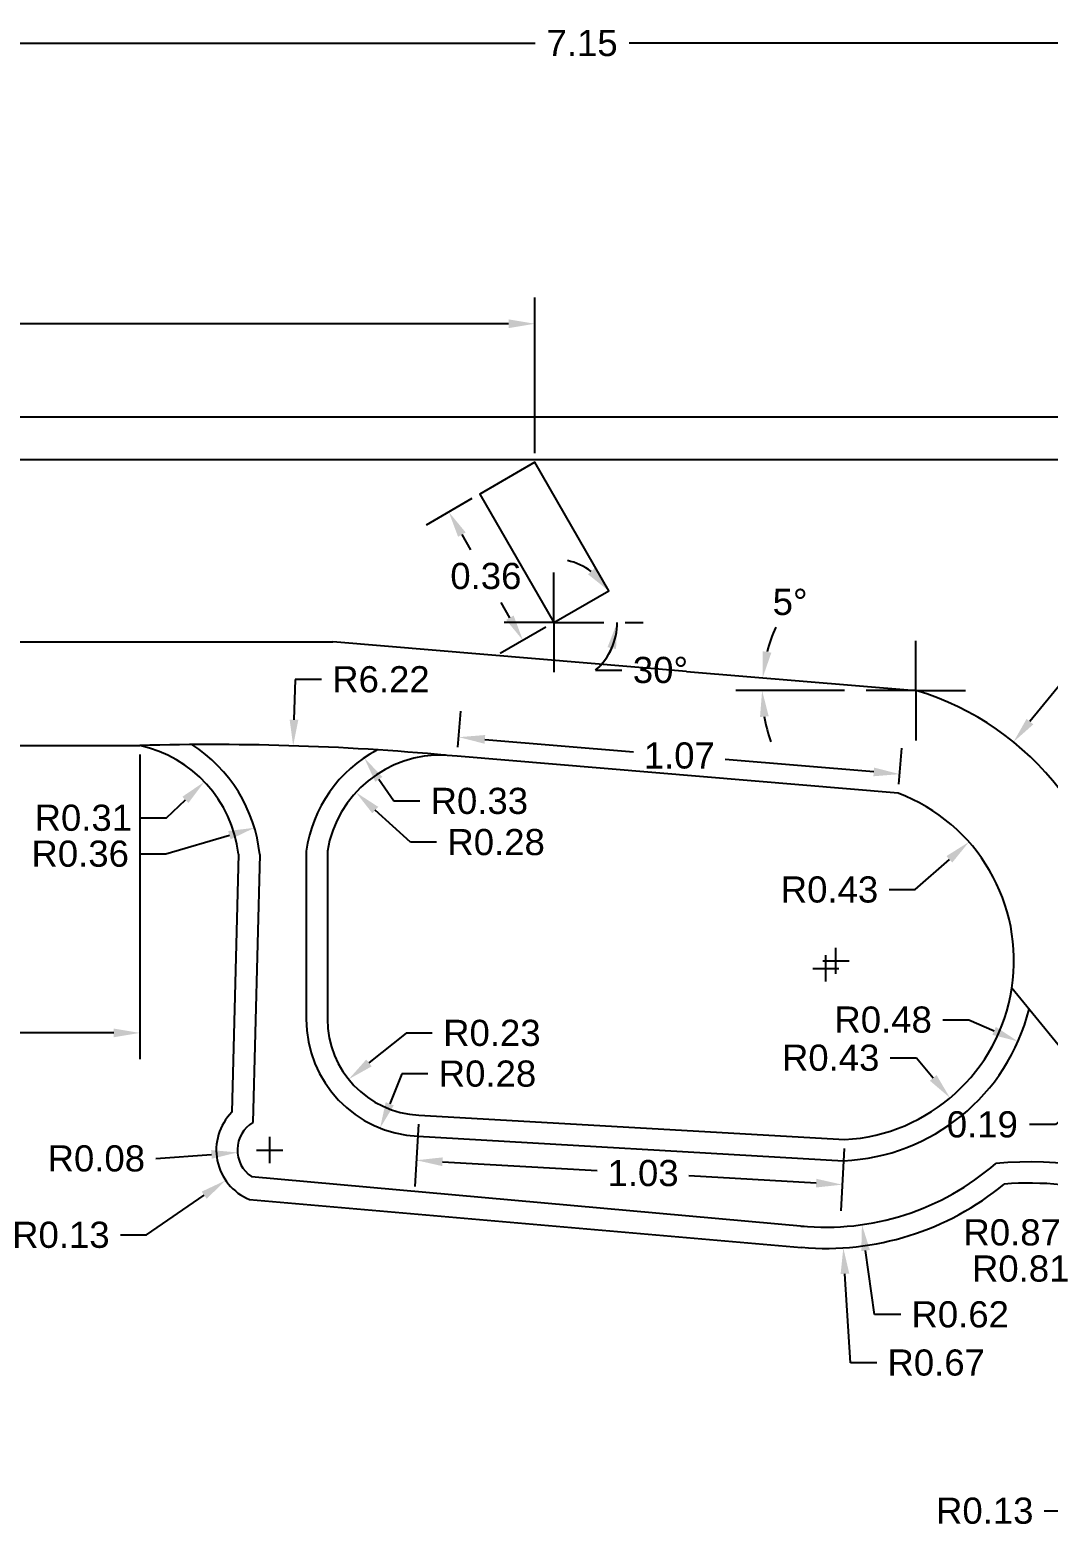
# Model space of a CAD drawing. Header units: inches. Extents: x 6.1 to 73.5, y 2.5 to 22.
# Drawn here: x 36.094 to 38.547, y 16.575 to 20.174 of the extents above; entities that cross this region are included whole.
import ezdxf

# ---------------------------------------------------------------- set-up
doc = ezdxf.new("R2010")
doc.units = ezdxf.units.IN
doc.header["$MEASUREMENT"] = 0
doc.linetypes.add('ACAD_ISO02W100', pattern=[15, 12, -3])
doc.layers.add('Dimensiuni', color=4, linetype='Continuous', transparency=0.6)
doc.layers.add('ExteriorComponenta', color=1, linetype='Continuous', lineweight=25)
doc.layers.add('LiniiAjutatoare', color=8, linetype='ACAD_ISO02W100')
doc.styles.get("Standard").update_dxf_attribs({"font": 'arial.ttf'})
doc.dimstyles.get("Standard").update_dxf_attribs({"dimscale": 0.35, "dimtxt": 0.18, "dimasz": 0.18, "dimexe": 0.18, "dimexo": 0.0625, "dimgap": 0.09, "dimtad": 0, "dimtih": 1, "dimtoh": 1, "dimzin": 0, "dimdsep": 46, "dimtxsty": 'Standard', "dimcen": 0.09, "dimadec": 0, "dimazin": 0, "dimtfac": 1, "dimtofl": 0, "dimtmove": 0, "dimatfit": 3, "dimfxl": 1, "dimtolj": 1, "dimtzin": 0, "dimarcsym": 0})

# ---------------------------------------------------------------- blocks, each defined once
blk = doc.blocks.new('*D152')
at = {"layer": 'Dimensiuni', "color": 0, "lineweight": -2, "ltscale": 0.01, "transparency": 16777216}
blk.add_line((38.0566, 18.5829), (37.7952, 18.5829), dxfattribs=at)
for start, end in [(155.6966, 165.4546), (189.758, 199.516)]:
    blk.add_arc((38.2285, 18.5829), 0.3704, start, end, dxfattribs=at)
at = {"layer": 'Dimensiuni', "color": 0, "ltscale": 0.01, "transparency": 16777216}
for points in [[(37.8804, 18.6741), (37.8597, 18.6777), (37.8595, 18.6138)], [(37.8531, 18.5192), (37.874, 18.521), (37.8582, 18.5829)]]:
    blk.add_solid(points, dxfattribs=at)
at = {"layer": 'Dimensiuni', "color": 0, "ltscale": 0.01, "transparency": 16777216, "insert": (37.9256, 18.796), "char_height": 0.063, "attachment_point": 5}
blk.add_mtext('\\A1;5°', dxfattribs=at)
blk = doc.blocks.new('*D162')
at = {"layer": 'Dimensiuni', "color": 0, "lineweight": -2, "ltscale": 0.01, "transparency": 16777216}
for p, q in [((33.8512, 19.2632), (33.8512, 20.2054)), ((40.9976, 19.2632), (40.9976, 20.2054)), ((33.9142, 20.1424), (37.3111, 20.1424)), ((40.9346, 20.1424), (37.5377, 20.1424))]:
    blk.add_line(p, q, dxfattribs=at)
at = {"layer": 'Dimensiuni', "color": 0, "ltscale": 0.01, "transparency": 16777216}
for points in [[(33.9142, 20.1529), (33.9142, 20.1319), (33.8512, 20.1424)], [(40.9346, 20.1529), (40.9346, 20.1319), (40.9976, 20.1424)]]:
    blk.add_solid(points, dxfattribs=at)
at = {"layer": 'Dimensiuni', "color": 0, "ltscale": 0.01, "transparency": 16777216, "insert": (37.4244, 20.1424), "char_height": 0.063, "attachment_point": 5}
blk.add_mtext('\\A1;7.15', dxfattribs=at)
blk = doc.blocks.new('*D177')
at = {"layer": 'Dimensiuni', "color": 0, "lineweight": -2, "ltscale": 0.01, "transparency": 16777216}
for p, q in [((39.0677, 16.7229), (39.0677, 16.7859)), ((39.0362, 16.7544), (39.0992, 16.7544)), ((38.6011, 16.6069), (38.886, 16.697)), ((38.5381, 16.6069), (38.6011, 16.6069))]:
    blk.add_line(p, q, dxfattribs=at)
at = {"layer": 'Dimensiuni', "color": 0, "ltscale": 0.01, "transparency": 16777216}
blk.add_solid([(38.8829, 16.707), (38.8892, 16.687), (38.9461, 16.716)], dxfattribs=at)
at = {"layer": 'Dimensiuni', "color": 0, "ltscale": 0.01, "transparency": 16777216, "insert": (38.3946, 16.6069), "char_height": 0.063, "attachment_point": 5}
blk.add_mtext('\\A1;R0.13', dxfattribs=at)
blk = doc.blocks.new('*D183')
at = {"layer": 'Dimensiuni', "color": 0, "lineweight": -2, "ltscale": 0.01, "transparency": 16777216}
for p, q in [((33.8512, 18.5307), (33.8512, 17.6952)), ((36.359, 18.4286), (36.359, 17.6952)), ((33.9142, 17.7582), (34.9973, 17.7582)), ((36.296, 17.7582), (35.2129, 17.7582))]:
    blk.add_line(p, q, dxfattribs=at)
at = {"layer": 'Dimensiuni', "color": 0, "ltscale": 0.01, "transparency": 16777216}
for points in [[(33.9142, 17.7687), (33.9142, 17.7477), (33.8512, 17.7582)], [(36.296, 17.7687), (36.296, 17.7477), (36.359, 17.7582)]]:
    blk.add_solid(points, dxfattribs=at)
at = {"layer": 'Dimensiuni', "color": 0, "ltscale": 0.01, "transparency": 16777216, "insert": (35.1051, 17.7582), "char_height": 0.063, "attachment_point": 5}
blk.add_mtext('\\A1;2.51', dxfattribs=at)
blk = doc.blocks.new('*D184')
at = {"layer": 'Dimensiuni', "color": 0, "lineweight": -2, "ltscale": 0.01, "transparency": 16777216}
for p, q in [((36.7333, 18.6097), (36.7302, 18.5127)), ((36.7966, 18.6097), (36.7333, 18.6097)), ((36.5308, 12.2062), (36.5308, 12.2692)), ((36.4993, 12.2377), (36.5623, 12.2377))]:
    blk.add_line(p, q, dxfattribs=at)
at = {"layer": 'Dimensiuni', "color": 0, "ltscale": 0.01, "transparency": 16777216}
blk.add_solid([(36.7197, 18.513), (36.7407, 18.5124), (36.7282, 18.4497)], dxfattribs=at)
at = {"layer": 'Dimensiuni', "color": 0, "ltscale": 0.01, "transparency": 16777216, "insert": (36.9397, 18.6097), "char_height": 0.063, "attachment_point": 5}
blk.add_mtext('\\A1;R6.22', dxfattribs=at)
blk = doc.blocks.new('*D185')
at = {"layer": 'Dimensiuni', "color": 0, "lineweight": -2, "ltscale": 0.01, "transparency": 16777216}
for p, q in [((38.2269, 18.1033), (38.3093, 18.1763)), ((38.1639, 18.1033), (38.2269, 18.1033))]:
    blk.add_line(p, q, dxfattribs=at)
at = {"layer": 'Dimensiuni', "color": 0, "ltscale": 0.01, "transparency": 16777216}
blk.add_solid([(38.3024, 18.1842), (38.3163, 18.1685), (38.3565, 18.2181)], dxfattribs=at)
at = {"layer": 'Dimensiuni', "color": 0, "ltscale": 0.01, "transparency": 16777216, "insert": (38.0205, 18.1033), "char_height": 0.063, "attachment_point": 5}
blk.add_mtext('\\A1;R0.43', dxfattribs=at)
blk = doc.blocks.new('*D186')
at = {"layer": 'Dimensiuni', "color": 0, "lineweight": -2, "ltscale": 0.01, "transparency": 16777216}
for p, q in [((38.5801, 18.6025), (38.5035, 18.508)), ((38.6431, 18.6025), (38.5801, 18.6025)), ((38.0361, 17.9002), (38.0361, 17.9632)), ((38.0046, 17.9317), (38.0676, 17.9317))]:
    blk.add_line(p, q, dxfattribs=at)
at = {"layer": 'Dimensiuni', "color": 0, "ltscale": 0.01, "transparency": 16777216}
blk.add_solid([(38.4954, 18.5146), (38.5117, 18.5014), (38.4638, 18.4591)], dxfattribs=at)
at = {"layer": 'Dimensiuni', "color": 0, "ltscale": 0.01, "transparency": 16777216, "insert": (38.7867, 18.6025), "char_height": 0.063, "attachment_point": 5}
blk.add_mtext('\\A1;R0.68', dxfattribs=at)
blk = doc.blocks.new('*D187')
at = {"layer": 'Dimensiuni', "color": 0, "lineweight": -2, "ltscale": 0.01, "transparency": 16777216}
for p, q in [((36.6716, 17.4446), (36.6716, 17.5076)), ((36.6401, 17.4761), (36.7031, 17.4761)), ((36.3749, 17.2715), (36.5138, 17.3673)), ((36.3119, 17.2715), (36.3749, 17.2715))]:
    blk.add_line(p, q, dxfattribs=at)
at = {"layer": 'Dimensiuni', "color": 0, "ltscale": 0.01, "transparency": 16777216}
blk.add_solid([(36.5078, 17.3759), (36.5197, 17.3586), (36.5656, 17.403)], dxfattribs=at)
at = {"layer": 'Dimensiuni', "color": 0, "ltscale": 0.01, "transparency": 16777216, "insert": (36.1685, 17.2715), "char_height": 0.063, "attachment_point": 5}
blk.add_mtext('\\A1;R0.13', dxfattribs=at)
blk = doc.blocks.new('*D188')
at = {"layer": 'Dimensiuni', "color": 0, "lineweight": -2, "ltscale": 0.01, "transparency": 16777216}
for p, q in [((36.423, 18.2761), (36.4686, 18.3196)), ((36.36, 18.2761), (36.423, 18.2761))]:
    blk.add_line(p, q, dxfattribs=at)
at = {"layer": 'Dimensiuni', "color": 0, "ltscale": 0.01, "transparency": 16777216}
blk.add_solid([(36.4613, 18.3272), (36.4758, 18.312), (36.5142, 18.3631)], dxfattribs=at)
at = {"layer": 'Dimensiuni', "color": 0, "ltscale": 0.01, "transparency": 16777216, "insert": (36.2226, 18.2761), "char_height": 0.063, "attachment_point": 5}
blk.add_mtext('\\A1;R0.31', dxfattribs=at)
blk = doc.blocks.new('*D189')
at = {"layer": 'Dimensiuni', "color": 0, "lineweight": -2, "ltscale": 0.01, "transparency": 16777216}
for p, q in [((37.0107, 18.2175), (36.926, 18.2951)), ((37.0737, 18.2175), (37.0107, 18.2175))]:
    blk.add_line(p, q, dxfattribs=at)
at = {"layer": 'Dimensiuni', "color": 0, "ltscale": 0.01, "transparency": 16777216}
blk.add_solid([(36.9331, 18.3028), (36.9189, 18.2873), (36.8795, 18.3376)], dxfattribs=at)
at = {"layer": 'Dimensiuni', "color": 0, "ltscale": 0.01, "transparency": 16777216, "insert": (37.2172, 18.2175), "char_height": 0.063, "attachment_point": 5}
blk.add_mtext('\\A1;R0.28', dxfattribs=at)
blk = doc.blocks.new('*D190')
at = {"layer": 'Dimensiuni', "color": 0, "lineweight": -2, "ltscale": 0.01, "transparency": 16777216}
for p, q in [((36.4215, 18.1896), (36.5744, 18.2345)), ((36.3585, 18.1896), (36.4215, 18.1896))]:
    blk.add_line(p, q, dxfattribs=at)
at = {"layer": 'Dimensiuni', "color": 0, "ltscale": 0.01, "transparency": 16777216}
blk.add_solid([(36.5715, 18.2446), (36.5774, 18.2245), (36.6349, 18.2523)], dxfattribs=at)
at = {"layer": 'Dimensiuni', "color": 0, "ltscale": 0.01, "transparency": 16777216, "insert": (36.215, 18.1896), "char_height": 0.063, "attachment_point": 5}
blk.add_mtext('\\A1;R0.36', dxfattribs=at)
blk = doc.blocks.new('*D191')
at = {"layer": 'Dimensiuni', "color": 0, "lineweight": -2, "ltscale": 0.01, "transparency": 16777216}
for p, q in [((36.9704, 18.3167), (36.9347, 18.3689)), ((37.0334, 18.3167), (36.9704, 18.3167))]:
    blk.add_line(p, q, dxfattribs=at)
at = {"layer": 'Dimensiuni', "color": 0, "ltscale": 0.01, "transparency": 16777216}
blk.add_solid([(36.9434, 18.3749), (36.9261, 18.363), (36.8992, 18.421)], dxfattribs=at)
at = {"layer": 'Dimensiuni', "color": 0, "ltscale": 0.01, "transparency": 16777216, "insert": (37.1768, 18.3167), "char_height": 0.063, "attachment_point": 5}
blk.add_mtext('\\A1;R0.33', dxfattribs=at)
blk = doc.blocks.new('*D192')
at = {"layer": 'Dimensiuni', "color": 0, "lineweight": -2, "ltscale": 0.01, "transparency": 16777216}
for p, q in [((37.0005, 17.7579), (36.9109, 17.6859)), ((37.0635, 17.7579), (37.0005, 17.7579))]:
    blk.add_line(p, q, dxfattribs=at)
at = {"layer": 'Dimensiuni', "color": 0, "ltscale": 0.01, "transparency": 16777216}
blk.add_solid([(36.9043, 17.6941), (36.9175, 17.6777), (36.8618, 17.6464)], dxfattribs=at)
at = {"layer": 'Dimensiuni', "color": 0, "ltscale": 0.01, "transparency": 16777216, "insert": (37.207, 17.7579), "char_height": 0.063, "attachment_point": 5}
blk.add_mtext('\\A1;R0.23', dxfattribs=at)
blk = doc.blocks.new('*D193')
at = {"layer": 'Dimensiuni', "color": 0, "lineweight": -2, "ltscale": 0.01, "transparency": 16777216}
for p, q in [((38.1669, 17.6981), (38.2299, 17.6981)), ((38.2299, 17.6981), (38.2704, 17.6498))]:
    blk.add_line(p, q, dxfattribs=at)
at = {"layer": 'Dimensiuni', "color": 0, "ltscale": 0.01, "transparency": 16777216}
blk.add_solid([(38.2785, 17.6566), (38.2624, 17.6431), (38.3109, 17.6016)], dxfattribs=at)
at = {"layer": 'Dimensiuni', "color": 0, "ltscale": 0.01, "transparency": 16777216, "insert": (38.0234, 17.6981), "char_height": 0.063, "attachment_point": 5}
blk.add_mtext('\\A1;R0.43', dxfattribs=at)
blk = doc.blocks.new('*D194')
at = {"layer": 'Dimensiuni', "color": 0, "lineweight": -2, "ltscale": 0.01, "transparency": 16777216}
for p, q in [((38.2932, 17.7899), (38.3562, 17.7899)), ((38.3562, 17.7899), (38.4172, 17.7631))]:
    blk.add_line(p, q, dxfattribs=at)
at = {"layer": 'Dimensiuni', "color": 0, "ltscale": 0.01, "transparency": 16777216}
blk.add_solid([(38.4214, 17.7727), (38.4129, 17.7535), (38.4748, 17.7377)], dxfattribs=at)
at = {"layer": 'Dimensiuni', "color": 0, "ltscale": 0.01, "transparency": 16777216, "insert": (38.1497, 17.7899), "char_height": 0.063, "attachment_point": 5}
blk.add_mtext('\\A1;R0.48', dxfattribs=at)
blk = doc.blocks.new('*D195')
at = {"layer": 'Dimensiuni', "color": 0, "lineweight": -2, "ltscale": 0.01, "transparency": 16777216}
for p, q in [((36.9898, 17.6598), (36.961, 17.5875)), ((37.0528, 17.6598), (36.9898, 17.6598))]:
    blk.add_line(p, q, dxfattribs=at)
at = {"layer": 'Dimensiuni', "color": 0, "ltscale": 0.01, "transparency": 16777216}
blk.add_solid([(36.9512, 17.5914), (36.9707, 17.5836), (36.9376, 17.529)], dxfattribs=at)
at = {"layer": 'Dimensiuni', "color": 0, "ltscale": 0.01, "transparency": 16777216, "insert": (37.1964, 17.6598), "char_height": 0.063, "attachment_point": 5}
blk.add_mtext('\\A1;R0.28', dxfattribs=at)
blk = doc.blocks.new('*D196')
at = {"layer": 'Dimensiuni', "color": 0, "lineweight": -2, "ltscale": 0.01, "transparency": 16777216}
for p, q in [((37.03, 17.5383), (37.0215, 17.3886)), ((38.0561, 17.4795), (38.0475, 17.3298)), ((37.088, 17.4479), (37.4609, 17.4265)), ((37.9882, 17.3963), (37.6816, 17.4139))]:
    blk.add_line(p, q, dxfattribs=at)
at = {"layer": 'Dimensiuni', "color": 0, "ltscale": 0.01, "transparency": 16777216}
for points in [[(37.0886, 17.4584), (37.0874, 17.4374), (37.0251, 17.4515)], [(37.9888, 17.4068), (37.9876, 17.3858), (38.0511, 17.3927)]]:
    blk.add_solid(points, dxfattribs=at)
at = {"layer": 'Dimensiuni', "color": 0, "ltscale": 0.01, "transparency": 16777216, "insert": (37.5713, 17.4202), "char_height": 0.063, "attachment_point": 5}
blk.add_mtext('\\A1;1.03', dxfattribs=at)
blk = doc.blocks.new('*D197')
at = {"layer": 'Dimensiuni', "color": 0, "lineweight": -2, "ltscale": 0.01, "transparency": 16777216}
for p, q in [((36.6716, 17.4446), (36.6716, 17.5076)), ((36.3974, 17.4555), (36.5313, 17.4656)), ((36.6401, 17.4761), (36.7031, 17.4761))]:
    blk.add_line(p, q, dxfattribs=at)
at = {"layer": 'Dimensiuni', "color": 0, "ltscale": 0.01, "transparency": 16777216}
blk.add_solid([(36.5305, 17.476), (36.5321, 17.4551), (36.5941, 17.4703)], dxfattribs=at)
at = {"layer": 'Dimensiuni', "color": 0, "ltscale": 0.01, "transparency": 16777216, "insert": (36.2539, 17.4555), "char_height": 0.063, "attachment_point": 5}
blk.add_mtext('\\A1;R0.08', dxfattribs=at)
blk = doc.blocks.new('*D198')
at = {"layer": 'Dimensiuni', "color": 0, "lineweight": -2, "ltscale": 0.01, "transparency": 16777216}
for p, q in [((33.8512, 19.2632), (33.8512, 19.5295)), ((37.3104, 19.1546), (37.3104, 19.5295)), ((33.9142, 19.4665), (35.4675, 19.4665)), ((37.2474, 19.4665), (35.6941, 19.4665))]:
    blk.add_line(p, q, dxfattribs=at)
at = {"layer": 'Dimensiuni', "color": 0, "ltscale": 0.01, "transparency": 16777216}
for points in [[(33.9142, 19.477), (33.9142, 19.456), (33.8512, 19.4665)], [(37.2474, 19.477), (37.2474, 19.456), (37.3104, 19.4665)]]:
    blk.add_solid(points, dxfattribs=at)
at = {"layer": 'Dimensiuni', "color": 0, "ltscale": 0.01, "transparency": 16777216, "insert": (35.5808, 19.4665), "char_height": 0.063, "attachment_point": 5}
blk.add_mtext('\\A1;3.46', dxfattribs=at)
blk = doc.blocks.new('*D199')
at = {"layer": 'Dimensiuni', "color": 0, "lineweight": -2, "ltscale": 0.01, "transparency": 16777216}
for p, q in [((37.1589, 19.0452), (37.0487, 18.9816)), ((37.1347, 18.9586), (37.1558, 18.9222)), ((37.2503, 18.7584), (37.2293, 18.7948)), ((37.3374, 18.7359), (37.2273, 18.6723))]:
    blk.add_line(p, q, dxfattribs=at)
at = {"layer": 'Dimensiuni', "color": 0, "ltscale": 0.01, "transparency": 16777216}
for points in [[(37.1438, 18.9638), (37.1256, 18.9533), (37.1032, 19.0131)], [(37.2594, 18.7636), (37.2412, 18.7531), (37.2818, 18.7038)]]:
    blk.add_solid(points, dxfattribs=at)
at = {"layer": 'Dimensiuni', "color": 0, "ltscale": 0.01, "transparency": 16777216, "insert": (37.1925, 18.8585), "char_height": 0.063, "attachment_point": 5}
blk.add_mtext('\\A1;0.36', dxfattribs=at)
blk = doc.blocks.new('*D200')
at = {"layer": 'Dimensiuni', "color": 0, "lineweight": -2, "ltscale": 0.01, "transparency": 16777216}
for p, q in [((37.5282, 18.7469), (37.5719, 18.7469)), ((37.4569, 18.6321), (37.5199, 18.6321))]:
    blk.add_line(p, q, dxfattribs=at)
for start, end in [(53.8292, 77.6583), (311.2249, 360), (312.3417, 336.1708)]:
    blk.add_arc((37.3564, 18.7469), 0.1526, start, end, dxfattribs=at)
at = {"layer": 'Dimensiuni', "color": 0, "ltscale": 0.01, "transparency": 16777216}
for points in [[(37.4542, 18.8771), (37.4386, 18.863), (37.4885, 18.8232)], [(37.4857, 18.6874), (37.5062, 18.6831), (37.5089, 18.7469)]]:
    blk.add_solid(points, dxfattribs=at)
at = {"layer": 'Dimensiuni', "color": 0, "ltscale": 0.01, "transparency": 16777216, "insert": (37.6132, 18.6321), "char_height": 0.063, "attachment_point": 5}
blk.add_mtext('\\A1;30°', dxfattribs=at)
blk = doc.blocks.new('*D201')
at = {"layer": 'Dimensiuni', "color": 0, "lineweight": -2, "ltscale": 0.01, "transparency": 16777216}
for p, q in [((38.8561, 17.7745), (38.905, 17.8143)), ((38.8147, 17.7256), (38.8471, 17.6859)), ((38.6703, 17.608), (38.7027, 17.5683)), ((38.614, 17.5773), (38.5652, 17.5375)), ((38.5652, 17.5375), (38.5022, 17.5375))]:
    blk.add_line(p, q, dxfattribs=at)
at = {"layer": 'Dimensiuni', "color": 0, "ltscale": 0.01, "transparency": 16777216}
for points in [[(38.8495, 17.7826), (38.8628, 17.7664), (38.8073, 17.7347)], [(38.6074, 17.5855), (38.6207, 17.5692), (38.6629, 17.6171)]]:
    blk.add_solid(points, dxfattribs=at)
at = {"layer": 'Dimensiuni', "color": 0, "ltscale": 0.01, "transparency": 16777216, "insert": (38.3888, 17.5375), "char_height": 0.063, "attachment_point": 5}
blk.add_mtext('\\A1;0.19', dxfattribs=at)
blk = doc.blocks.new('*D205')
at = {"layer": 'Dimensiuni', "color": 0, "lineweight": -2, "ltscale": 0.01, "transparency": 16777216}
for p, q in [((38.6816, 17.1902), (38.7149, 17.302)), ((38.6186, 17.1902), (38.6816, 17.1902))]:
    blk.add_line(p, q, dxfattribs=at)
at = {"layer": 'Dimensiuni', "color": 0, "ltscale": 0.01, "transparency": 16777216}
blk.add_solid([(38.7049, 17.305), (38.725, 17.299), (38.733, 17.3623)], dxfattribs=at)
at = {"layer": 'Dimensiuni', "color": 0, "ltscale": 0.01, "transparency": 16777216, "insert": (38.4812, 17.1902), "char_height": 0.063, "attachment_point": 5}
blk.add_mtext('\\A1;R0.81', dxfattribs=at)
blk = doc.blocks.new('*D206')
at = {"layer": 'Dimensiuni', "color": 0, "lineweight": -2, "ltscale": 0.01, "transparency": 16777216}
for p, q in [((38.667, 17.2773), (38.6874, 17.3622)), ((38.604, 17.2773), (38.667, 17.2773))]:
    blk.add_line(p, q, dxfattribs=at)
at = {"layer": 'Dimensiuni', "color": 0, "ltscale": 0.01, "transparency": 16777216}
blk.add_solid([(38.6772, 17.3646), (38.6976, 17.3597), (38.7022, 17.4234)], dxfattribs=at)
at = {"layer": 'Dimensiuni', "color": 0, "ltscale": 0.01, "transparency": 16777216, "insert": (38.4606, 17.2773), "char_height": 0.063, "attachment_point": 5}
blk.add_mtext('\\A1;R0.87', dxfattribs=at)
blk = doc.blocks.new('*D207')
at = {"layer": 'Dimensiuni', "color": 0, "lineweight": -2, "ltscale": 0.01, "transparency": 16777216}
for p, q in [((38.0115, 17.8822), (38.0115, 17.9452)), ((37.98, 17.9137), (38.043, 17.9137)), ((38.0712, 16.9638), (38.0577, 17.1777)), ((38.1342, 16.9638), (38.0712, 16.9638))]:
    blk.add_line(p, q, dxfattribs=at)
at = {"layer": 'Dimensiuni', "color": 0, "ltscale": 0.01, "transparency": 16777216}
blk.add_solid([(38.0682, 17.1783), (38.0473, 17.177), (38.0538, 17.2405)], dxfattribs=at)
at = {"layer": 'Dimensiuni', "color": 0, "ltscale": 0.01, "transparency": 16777216, "insert": (38.2776, 16.9638), "char_height": 0.063, "attachment_point": 5}
blk.add_mtext('\\A1;R0.67', dxfattribs=at)
blk = doc.blocks.new('*D208')
at = {"layer": 'Dimensiuni', "color": 0, "lineweight": -2, "ltscale": 0.01, "transparency": 16777216}
for p, q in [((38.0115, 17.8822), (38.0115, 17.9452)), ((37.98, 17.9137), (38.043, 17.9137)), ((38.1293, 17.0799), (38.1075, 17.2339)), ((38.1923, 17.0799), (38.1293, 17.0799))]:
    blk.add_line(p, q, dxfattribs=at)
at = {"layer": 'Dimensiuni', "color": 0, "ltscale": 0.01, "transparency": 16777216}
blk.add_solid([(38.1179, 17.2354), (38.0971, 17.2325), (38.0987, 17.2963)], dxfattribs=at)
at = {"layer": 'Dimensiuni', "color": 0, "ltscale": 0.01, "transparency": 16777216, "insert": (38.3354, 17.0799), "char_height": 0.063, "attachment_point": 5}
blk.add_mtext('\\A1;R0.62', dxfattribs=at)
blk = doc.blocks.new('*D226')
at = {"layer": 'Dimensiuni', "color": 0, "lineweight": -2, "ltscale": 0.01, "transparency": 16777216}
for p, q in [((37.1253, 18.4464), (37.1326, 18.5334)), ((37.1901, 18.4654), (37.5483, 18.4354)), ((38.1879, 18.3574), (38.1952, 18.4444)), ((38.1272, 18.3869), (37.769, 18.4169))]:
    blk.add_line(p, q, dxfattribs=at)
at = {"layer": 'Dimensiuni', "color": 0, "ltscale": 0.01, "transparency": 16777216}
for points in [[(37.191, 18.4758), (37.1892, 18.4549), (37.1273, 18.4706)], [(38.128, 18.3973), (38.1263, 18.3764), (38.1899, 18.3816)]]:
    blk.add_solid(points, dxfattribs=at)
at = {"layer": 'Dimensiuni', "color": 0, "ltscale": 0.01, "transparency": 16777216, "insert": (37.6586, 18.4261), "char_height": 0.063, "attachment_point": 5}
blk.add_mtext('\\A1;1.07', dxfattribs=at)
blk = doc.blocks.new('schita_crosa')
at = {"layer": 'ExteriorComponenta'}
for p, q in [((40.9928, 19.2413), (33.8512, 19.2413)), ((33.8512, 19.1393), (40.9029, 19.1393)), ((35.9086, 18.7005), (36.359, 18.7005)), ((36.359, 18.7005), (36.8241, 18.7005)), ((37.6756, 18.6292), (36.8241, 18.7005)), ((37.6756, 18.6292), (38.2285, 18.5829)), ((34.6165, 18.4505), (36.359, 18.4505)), ((38.1861, 18.3356), (37.1234, 18.4246)), ((36.5965, 18.189), (36.5805, 17.5671)), ((36.6475, 18.1876), (36.6309, 17.5423)), ((36.7596, 18.1959), (36.7596, 17.9938)), ((36.8106, 18.1959), (36.8106, 17.7917)), ((36.7596, 17.9938), (36.7596, 17.7917)), ((38.9569, 17.2561), (38.46, 17.8663)), ((37.0313, 17.5601), (38.0574, 17.5013)), ((37.0288, 17.5092), (38.0544, 17.4504)), ((36.6276, 17.412), (37.9598, 17.2923)), ((36.6229, 17.3569), (37.9533, 17.2417))]:
    blk.add_line(p, q, dxfattribs=at)
blk.add_lwpolyline([(37.3564, 18.7469), (37.4889, 18.8234), (37.3104, 19.1327), (37.1778, 19.0562)], close=True, dxfattribs=at)
for centre, radius, start, end in [((38.0361, 17.9317), 0.6791, 1.4674, 73.5415), ((36.5308, 12.2377), 6.2152, 84.52831, 91.58425), ((36.293, 18.1519), 0.3058, 6.9527, 77.5351), ((36.293, 18.1519), 0.3563, 5.7507, 57.6069), ((37.0836, 18.1508), 0.3271, 117.9654, 172.0723), ((37.0836, 18.1508), 0.2767, 87.6032, 170.6148), ((38.0336, 17.932), 0.4314, 273.1521, 69.3055), ((37.0424, 17.7917), 0.2828, 180, 267.2459), ((37.0424, 17.7917), 0.2318, 180, 267.2459), ((38.0336, 17.932), 0.4821, 272.4729, 345.9954), ((36.6716, 17.4761), 0.1287, 135.03, 247.7579), ((36.6716, 17.4761), 0.0777, 121.5601, 235.5511), ((38.0115, 17.9137), 0.6235, 264.4886, 311.0909), ((38.5, 16.582), 0.8653, 64.8303, 95.2188), ((38.0115, 17.9137), 0.6745, 265.0508, 309.6343), ((38.5, 16.582), 0.8143, 55.8694, 94.1036)]:
    blk.add_arc(centre, radius, start, end, dxfattribs=at)
at = {"layer": 'LiniiAjutatoare', "ltscale": 0.01}
for p, q in [((37.3564, 18.7469), (37.3564, 18.8969)), ((37.3564, 18.7469), (37.2064, 18.7469)), ((37.3564, 18.7469), (37.3564, 18.5969)), ((37.3564, 18.7469), (37.5064, 18.7469)), ((38.2285, 18.5829), (38.2285, 18.7329)), ((38.2285, 18.5829), (38.0785, 18.5829)), ((38.2285, 18.5829), (38.3785, 18.5829)), ((38.2285, 18.5829), (38.2285, 18.4329))]:
    blk.add_line(p, q, dxfattribs=at)
at = {"layer": 'Dimensiuni', "ltscale": 0.01}
for base, p1, p2, picture, middle in [((40.9976, 20.1424), (33.8512, 19.2413), (40.9976, 19.2413), '*D162', (37.4244, 20.1424)), ((37.3104, 19.4665), (33.8512, 19.2413), (37.3104, 19.1327), '*D198', (35.5808, 19.4665)), ((36.359, 17.7582), (33.8512, 18.5525), (36.359, 18.4505), '*D183', (35.1051, 17.7582))]:
    dim = blk.add_linear_dim(base=base, p1=p1, p2=p2, dimstyle='Standard', dxfattribs=at)
    dim.commit()
    dim.dimension.update_dxf_attribs({"geometry": picture, "text_midpoint": middle})
for p1, p2, distance, picture, middle in [((37.1778, 19.0562), (37.3564, 18.7469), -0.0861, '*D199', (37.1925, 18.8585)), ((37.1234, 18.4246), (38.1861, 18.3356), 0.0462, '*D226', (37.6586, 18.4261)), ((38.8009, 17.7426), (38.6565, 17.625), 0.0101, '*D201', (38.3888, 17.5375))]:
    dim = blk.add_aligned_dim(p1=p1, p2=p2, distance=distance, dimstyle='Standard', dxfattribs=at)
    dim.commit()
    dim.dimension.update_dxf_attribs({"geometry": picture, "text_midpoint": middle})
dim = blk.add_angular_dim_2l(base=(37.4997, 18.7991), line1=((37.3564, 18.7469), (37.5064, 18.7469)), line2=((37.3564, 18.7469), (37.4889, 18.8234)), dimstyle='Standard', dxfattribs=at)
dim.commit()
dim.dimension.update_dxf_attribs({"geometry": '*D200', "text_midpoint": (37.6132, 18.6321)})
dim = blk.add_angular_dim_2l(base=(37.8583, 18.5932), line1=((38.2285, 18.5829), (38.0785, 18.5829)), line2=((37.6756, 18.6292), (38.2285, 18.5829)), dimstyle='Standard', dxfattribs=at)
dim.commit()
dim.dimension.update_dxf_attribs({"geometry": '*D152', "text_midpoint": (37.9256, 18.796), "dimtype": 130})
for center, mpoint, picture, middle in [((36.5308, 12.2377), (36.7282, 18.4497), '*D184', (36.9397, 18.6097)), ((38.0361, 17.9317), (38.4638, 18.4591), '*D186', (38.7867, 18.6025)), ((37.0836, 18.1508), (36.8992, 18.421), '*D191', (37.1768, 18.3167)), ((36.293, 18.1519), (36.5142, 18.3631), '*D188', (36.2226, 18.2761)), ((37.0836, 18.1508), (36.8795, 18.3376), '*D189', (37.2172, 18.2175)), ((36.293, 18.1519), (36.6349, 18.2523), '*D190', (36.215, 18.1896)), ((38.0336, 17.932), (38.3565, 18.2181), '*D185', (38.0205, 18.1033)), ((38.0336, 17.932), (38.3109, 17.6016), '*D193', (38.0234, 17.6981)), ((38.0115, 17.9137), (38.0538, 17.2405), '*D207', (38.2776, 16.9638)), ((38.0115, 17.9137), (38.0987, 17.2963), '*D208', (38.3354, 17.0799)), ((38.0336, 17.932), (38.4748, 17.7377), '*D194', (38.1497, 17.7899)), ((37.0424, 17.7917), (36.8618, 17.6464), '*D192', (37.207, 17.7579)), ((37.0424, 17.7917), (36.9376, 17.529), '*D195', (37.1964, 17.6598)), ((36.6716, 17.4761), (36.5656, 17.403), '*D187', (36.1685, 17.2715)), ((36.6716, 17.4761), (36.5941, 17.4703), '*D197', (36.3974, 17.4555)), ((38.5, 16.582), (38.7022, 17.4234), '*D206', (38.4606, 17.2773)), ((38.5, 16.582), (38.733, 17.3623), '*D205', (38.4812, 17.1902)), ((39.0677, 16.7544), (38.9461, 16.716), '*D177', (38.3946, 16.6069))]:
    dim = blk.add_radius_dim(center=center, mpoint=mpoint, dimstyle='Standard', dxfattribs=at)
    dim.commit()
    dim.dimension.update_dxf_attribs({"geometry": picture, "text_midpoint": middle, "dimtype": 132})
dim = blk.add_linear_dim(base=(38.0511, 17.3927), p1=(37.0313, 17.5601), p2=(38.0574, 17.5013), angle=356.7201, dimstyle='Standard', dxfattribs=at)
dim.commit()
dim.dimension.update_dxf_attribs({"geometry": '*D196', "text_midpoint": (37.5713, 17.4202), "dimtype": 129})

msp = doc.modelspace()

# ---------------------------------------------------------------- block references
at = {"layer": 'Dimensiuni'}
msp.add_blockref('schita_crosa', (0, 0), dxfattribs=at)

doc.saveas('drawing.dxf')
